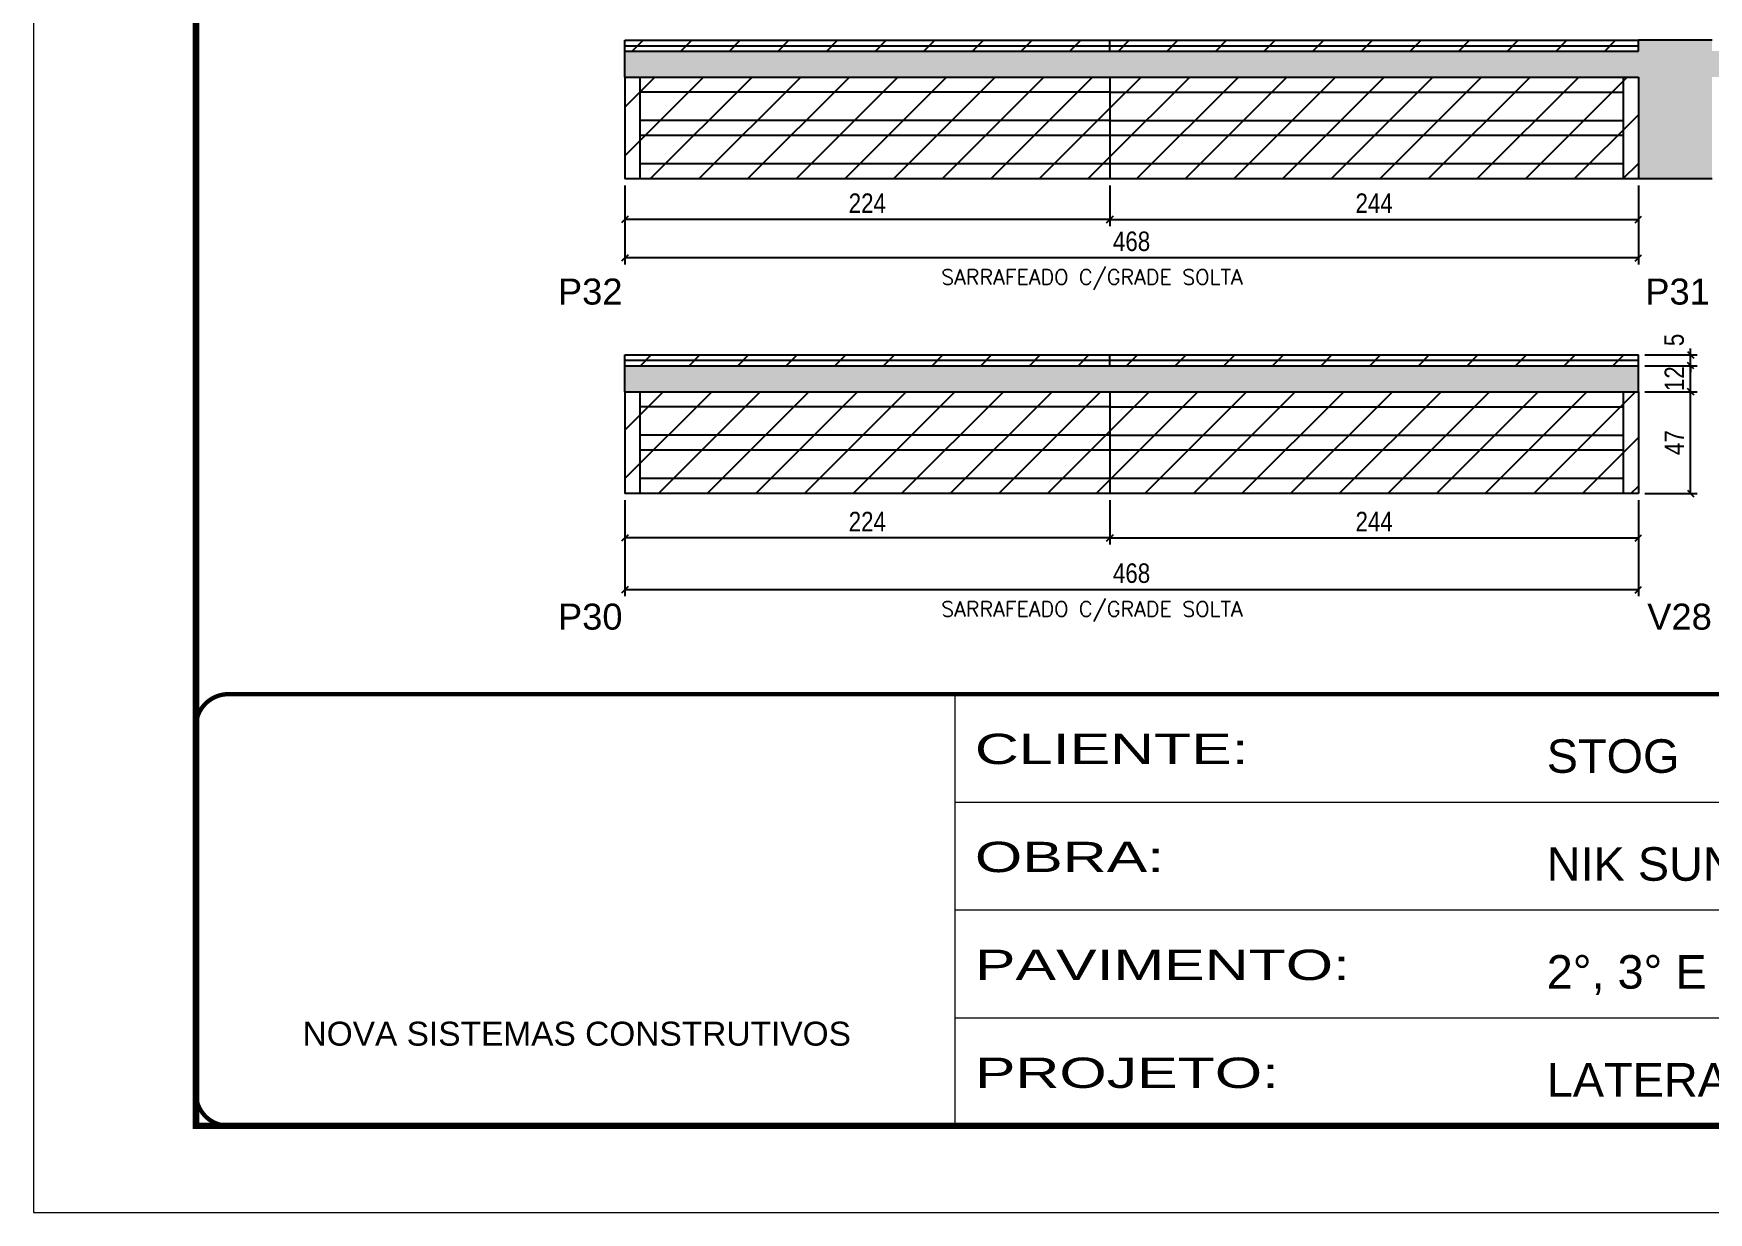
# Model space of a CAD drawing. Extents: x -10448 to -1189, y -11772 to 17235.
# Drawn here: x -7278 to -6505, y 3160 to 3704 of the extents above; entities that cross this region are included whole.
import ezdxf

# ---------------------------------------------------------------- set-up
doc = ezdxf.new("R2010")
doc.units = 0
doc.linetypes.add('CONTINUO', pattern=[0])
doc.linetypes.add('DASHED', pattern=[0.75, 0.5, -0.25])
for name, color, linetype in [('5', 5, 'Continuous'), ('COTA', 241, 'Continuous'), ('Painéis', 200, 'Continuous'), ('Reaproveitamento', 251, 'Continuous'), ('SARR_2.2x7', 40, 'Continuous'), ('SARR_EDITAR', 141, 'Continuous')]:
    doc.layers.add(name, color=color, linetype=linetype)
doc.layers.add('Folhas', color=255, linetype='Continuous', lineweight=9)
doc.layers.add('SARRAFO DE PRESSAO', color=251, linetype='DASHED', lineweight=9)
doc.styles.add('ARIAL', font='arial.ttf')
doc.styles.add('COTA TECNICA-50', font='techl___.ttf', dxfattribs={"height": 9})
doc.styles.add('Romans', font='romans.shx')
doc.styles.get("Standard").update_dxf_attribs({"font": 'arial.ttf'})
doc.styles.add('Tecnologia', font='')
doc.styles.get('Tecnologia').set_extended_font_data('Forgotten Futurist')
doc.dimstyles.new('COTA PAINEL-50', dxfattribs={"dimtxt": 9, "dimasz": 3, "dimexe": 3, "dimexo": 3, "dimgap": 3, "dimtad": 1, "dimdec": 1, "dimzin": 12, "dimdsep": 46, "dimtxsty": 'COTA TECNICA-50', "dimblk1": 'OBLIQUE', "dimblk2": 'OBLIQUE', "dimsah": 1, "dimcen": 0.9, "dimclrd": 4, "dimclre": 4, "dimclrt": 240, "dimadec": 1, "dimazin": 3, "dimtfac": 1, "dimtdec": 1, "dimtmove": 0, "dimatfit": 3, "dimfxl": 1, "dimtolj": 1, "dimtzin": 12, "dimarcsym": 0})
pattern_1 = [(45, (-139469.283, -18426.59), (-11.2253202, 11.2253202), [])]
pattern_2 = [(45, (-139469.283, -18395.978), (-11.2253202, 11.2253202), [])]

# ---------------------------------------------------------------- blocks, each defined once
blk = doc.blocks.new('9999999999')
at = {"color": 30, "linetype": 'CONTINUO'}
for p, q in [((98564.56, 34230.21), (98564.56, 34429.45)), ((98564.56, 34379.64), (99583.98, 34379.64)), ((98564.56, 34329.83), (99487.98, 34329.83)), ((98564.56, 34280.02), (99487.98, 34280.02))]:
    blk.add_line(p, q, dxfattribs=at)
at = {"color": 30, "linetype": 'CONTINUO', "const_width": 2}
blk.add_lwpolyline([(99583.98, 34230.21), (99583.98, 34414.45, 0.414214), (99568.98, 34429.45), (98228.98, 34429.45, 0.414214), (98213.98, 34414.45), (98213.98, 34245.21, 0.414214), (98228.98, 34230.21), (99583.98, 34230.21)], format="xyb", dxfattribs=at)
at = {"layer": 'Folhas'}
blk.add_lwpolyline([(98138.98, 34190.21), (99623.98, 34190.21), (99623.98, 35240.21), (98138.98, 35240.21)], close=True, dxfattribs=at)
at = {"layer": 'Folhas', "color": 30, "const_width": 3}
blk.add_lwpolyline([(98213.98, 34230.21), (99583.98, 34230.21), (99583.98, 35200.21), (98213.98, 35200.21)], close=True, dxfattribs=at)
at = {"color": 7, "linetype": 'Continuous', "ltscale": 5, "style": 'ARIAL'}
for s, height, p in [('STOG', 15.483, (98837.68, 34393.13)), ('NIK SUNSET', 15.483, (98837.68, 34343.32)), ('2°, 3° E PAVIMENTO TIPO', 15.4829, (98837.68, 34293.51)), ('NOVA SISTEMAS CONSTRUTIVOS', 11.0592, (98263.19, 34267.21)), ('LATERAL DE VIGA', 15.4829, (98837.68, 34243.7))]:
    blk.add_text(s, height=height, dxfattribs=at).set_placement(p)
at = {"layer": 'Folhas', "color": 7, "style": 'Tecnologia', "width": 1.5}
for s, p in [('CLIENTE:', (98573.65, 34397.17)), ('OBRA:', (98573.65, 34347.31)), ('PAVIMENTO:', (98573.65, 34297.5)), ('PROJETO:', (98573.65, 34247.69))]:
    blk.add_text(s, height=14, dxfattribs=at).set_placement(p)
blk = doc.blocks.new('_Oblique')
at = {"color": 0, "linetype": 'ByBlock', "lineweight": -2}
blk.add_line((-0.5, -0.5), (0.5, 0.5), dxfattribs=at)
blk = doc.blocks.new('*D773')
at = {"layer": 'COTA', "color": 4, "linetype": 'ByBlock', "lineweight": -2, "transparency": 16777216}
for p, q in [((-7005.28, 3633.96), (-7005.28, 3615.21)), ((-6781.28, 3633.96), (-6781.28, 3615.21)), ((-6781.28, 3618.21), (-7005.28, 3618.21))]:
    blk.add_line(p, q, dxfattribs=at)
at = {"layer": 'Defpoints', "color": 0, "linetype": 'ByBlock', "transparency": 16777216}
for p in [(-7005.28, 3636.96), (-6781.28, 3636.96), (-7005.28, 3618.21)]:
    blk.add_point(p, dxfattribs=at)
at = {"layer": 'COTA', "color": 4, "linetype": 'ByBlock', "lineweight": -2, "transparency": 16777216, "xscale": 3, "yscale": 3, "zscale": 3, "rotation": 180}
blk.add_blockref('_Oblique', (-7005.28, 3618.21), dxfattribs=at)
at = {"layer": 'COTA', "color": 4, "linetype": 'ByBlock', "lineweight": -2, "transparency": 16777216, "xscale": 3, "yscale": 3, "zscale": 3}
blk.add_blockref('_Oblique', (-6781.28, 3618.21), dxfattribs=at)
at = {"layer": 'COTA', "color": 240, "linetype": 'ByBlock', "transparency": 16777216, "insert": (-6893.28, 3625.77), "char_height": 9, "attachment_point": 5, "style": 'COTA TECNICA-50'}
blk.add_mtext('\\A1;224', dxfattribs=at)
blk = doc.blocks.new('*D774')
at = {"layer": 'COTA', "color": 4, "linetype": 'ByBlock', "lineweight": -2, "transparency": 16777216}
for p, q in [((-6781.28, 3633.96), (-6781.28, 3615.21)), ((-6537.28, 3633.96), (-6537.28, 3615.21)), ((-6781.28, 3618.21), (-6537.28, 3618.21))]:
    blk.add_line(p, q, dxfattribs=at)
at = {"layer": 'Defpoints', "color": 0, "linetype": 'ByBlock', "transparency": 16777216}
for p in [(-6781.28, 3636.96), (-6537.28, 3636.96), (-6537.28, 3618.21)]:
    blk.add_point(p, dxfattribs=at)
at = {"layer": 'COTA', "color": 4, "linetype": 'ByBlock', "lineweight": -2, "transparency": 16777216, "xscale": 3, "yscale": 3, "zscale": 3, "rotation": 180}
blk.add_blockref('_Oblique', (-6781.28, 3618.21), dxfattribs=at)
at = {"layer": 'COTA', "color": 4, "linetype": 'ByBlock', "lineweight": -2, "transparency": 16777216, "xscale": 3, "yscale": 3, "zscale": 3}
blk.add_blockref('_Oblique', (-6537.28, 3618.21), dxfattribs=at)
at = {"layer": 'COTA', "color": 240, "linetype": 'ByBlock', "transparency": 16777216, "insert": (-6659.28, 3625.77), "char_height": 9, "attachment_point": 5, "style": 'COTA TECNICA-50'}
blk.add_mtext('\\A1;244', dxfattribs=at)
blk = doc.blocks.new('*D1849')
at = {"layer": 'COTA', "color": 4, "linetype": 'ByBlock', "lineweight": -2, "transparency": 16777216}
for p, q in [((-7005.28, 3633.96), (-7005.28, 3597.49)), ((-6537.28, 3633.96), (-6537.28, 3597.49)), ((-6537.28, 3600.49), (-7005.28, 3600.49))]:
    blk.add_line(p, q, dxfattribs=at)
at = {"layer": 'Defpoints', "color": 0, "linetype": 'ByBlock', "transparency": 16777216}
for p in [(-7005.28, 3636.96), (-6537.28, 3636.96), (-7005.28, 3600.49)]:
    blk.add_point(p, dxfattribs=at)
at = {"layer": 'COTA', "color": 4, "linetype": 'ByBlock', "lineweight": -2, "transparency": 16777216, "xscale": 3, "yscale": 3, "zscale": 3, "rotation": 180}
blk.add_blockref('_Oblique', (-7005.28, 3600.49), dxfattribs=at)
at = {"layer": 'COTA', "color": 4, "linetype": 'ByBlock', "lineweight": -2, "transparency": 16777216, "xscale": 3, "yscale": 3, "zscale": 3}
blk.add_blockref('_Oblique', (-6537.28, 3600.49), dxfattribs=at)
at = {"layer": 'COTA', "color": 240, "linetype": 'ByBlock', "transparency": 16777216, "insert": (-6771.28, 3608.11), "char_height": 9, "attachment_point": 5, "style": 'COTA TECNICA-50'}
blk.add_mtext('\\A1;468', dxfattribs=at)
blk = doc.blocks.new('*D778')
at = {"layer": 'COTA', "color": 4, "linetype": 'ByBlock', "lineweight": -2, "transparency": 16777216}
for p, q in [((-7005.28, 3488.75), (-7005.28, 3468.24)), ((-6781.28, 3488.75), (-6781.28, 3468.24)), ((-6781.28, 3471.24), (-7005.28, 3471.24))]:
    blk.add_line(p, q, dxfattribs=at)
at = {"layer": 'Defpoints', "color": 0, "linetype": 'ByBlock', "transparency": 16777216}
for p in [(-7005.28, 3491.75), (-6781.28, 3491.75), (-7005.28, 3471.24)]:
    blk.add_point(p, dxfattribs=at)
at = {"layer": 'COTA', "color": 4, "linetype": 'ByBlock', "lineweight": -2, "transparency": 16777216, "xscale": 3, "yscale": 3, "zscale": 3, "rotation": 180}
blk.add_blockref('_Oblique', (-7005.28, 3471.24), dxfattribs=at)
at = {"layer": 'COTA', "color": 4, "linetype": 'ByBlock', "lineweight": -2, "transparency": 16777216, "xscale": 3, "yscale": 3, "zscale": 3}
blk.add_blockref('_Oblique', (-6781.28, 3471.24), dxfattribs=at)
at = {"layer": 'COTA', "color": 240, "linetype": 'ByBlock', "transparency": 16777216, "insert": (-6893.28, 3478.81), "char_height": 9, "attachment_point": 5, "style": 'COTA TECNICA-50'}
blk.add_mtext('\\A1;224', dxfattribs=at)
blk = doc.blocks.new('*D779')
at = {"layer": 'COTA', "color": 4, "linetype": 'ByBlock', "lineweight": -2, "transparency": 16777216}
for p, q in [((-6781.28, 3488.75), (-6781.28, 3468.24)), ((-6537.28, 3488.75), (-6537.28, 3468.24)), ((-6781.28, 3471.24), (-6537.28, 3471.24))]:
    blk.add_line(p, q, dxfattribs=at)
at = {"layer": 'Defpoints', "color": 0, "linetype": 'ByBlock', "transparency": 16777216}
for p in [(-6781.28, 3491.75), (-6537.28, 3491.75), (-6537.28, 3471.24)]:
    blk.add_point(p, dxfattribs=at)
at = {"layer": 'COTA', "color": 4, "linetype": 'ByBlock', "lineweight": -2, "transparency": 16777216, "xscale": 3, "yscale": 3, "zscale": 3, "rotation": 180}
blk.add_blockref('_Oblique', (-6781.28, 3471.24), dxfattribs=at)
at = {"layer": 'COTA', "color": 4, "linetype": 'ByBlock', "lineweight": -2, "transparency": 16777216, "xscale": 3, "yscale": 3, "zscale": 3}
blk.add_blockref('_Oblique', (-6537.28, 3471.24), dxfattribs=at)
at = {"layer": 'COTA', "color": 240, "linetype": 'ByBlock', "transparency": 16777216, "insert": (-6659.28, 3478.81), "char_height": 9, "attachment_point": 5, "style": 'COTA TECNICA-50'}
blk.add_mtext('\\A1;244', dxfattribs=at)
blk = doc.blocks.new('*D1850')
at = {"layer": 'COTA', "color": 4, "linetype": 'ByBlock', "lineweight": -2, "transparency": 16777216}
for p, q in [((-7005.28, 3488.75), (-7005.28, 3444.32)), ((-6537.28, 3488.75), (-6537.28, 3444.32)), ((-6537.28, 3447.32), (-7005.28, 3447.32))]:
    blk.add_line(p, q, dxfattribs=at)
at = {"layer": 'Defpoints', "color": 0, "linetype": 'ByBlock', "transparency": 16777216}
for p in [(-7005.28, 3491.75), (-6537.28, 3491.75), (-7005.28, 3447.32)]:
    blk.add_point(p, dxfattribs=at)
at = {"layer": 'COTA', "color": 4, "linetype": 'ByBlock', "lineweight": -2, "transparency": 16777216, "xscale": 3, "yscale": 3, "zscale": 3, "rotation": 180}
blk.add_blockref('_Oblique', (-7005.28, 3447.32), dxfattribs=at)
at = {"layer": 'COTA', "color": 4, "linetype": 'ByBlock', "lineweight": -2, "transparency": 16777216, "xscale": 3, "yscale": 3, "zscale": 3}
blk.add_blockref('_Oblique', (-6537.28, 3447.32), dxfattribs=at)
at = {"layer": 'COTA', "color": 240, "linetype": 'ByBlock', "transparency": 16777216, "insert": (-6771.28, 3454.93), "char_height": 9, "attachment_point": 5, "style": 'COTA TECNICA-50'}
blk.add_mtext('\\A1;468', dxfattribs=at)
blk = doc.blocks.new('*D780')
at = {"layer": 'COTA', "color": 4, "linetype": 'ByBlock', "lineweight": -2, "transparency": 16777216}
for p, q in [((-6534.28, 3538.75), (-6510.13, 3538.75)), ((-6513.13, 3491.75), (-6513.13, 3538.75)), ((-6534.28, 3491.75), (-6510.13, 3491.75))]:
    blk.add_line(p, q, dxfattribs=at)
at = {"layer": 'Defpoints', "color": 0, "linetype": 'ByBlock', "transparency": 16777216}
for p in [(-6537.28, 3538.75), (-6513.13, 3538.75), (-6537.28, 3491.75)]:
    blk.add_point(p, dxfattribs=at)
at = {"layer": 'COTA', "color": 4, "linetype": 'ByBlock', "lineweight": -2, "transparency": 16777216, "xscale": 3, "yscale": 3, "zscale": 3}
for p, rotation in [((-6513.13, 3538.75), 90), ((-6513.13, 3491.75), 270)]:
    blk.add_blockref('_Oblique', p, dxfattribs=dict(at, rotation=rotation))
at = {"layer": 'COTA', "color": 240, "linetype": 'ByBlock', "transparency": 16777216, "insert": (-6520.69, 3515.25), "char_height": 9, "attachment_point": 5, "rotation": 90, "style": 'COTA TECNICA-50'}
blk.add_mtext('\\A1;47', dxfattribs=at)
blk = doc.blocks.new('*D781')
at = {"layer": 'COTA', "color": 4, "linetype": 'ByBlock', "lineweight": -2, "transparency": 16777216}
for p, q in [((-6534.28, 3550.75), (-6510.13, 3550.75)), ((-6513.13, 3538.75), (-6513.13, 3550.75)), ((-6534.28, 3538.75), (-6510.13, 3538.75))]:
    blk.add_line(p, q, dxfattribs=at)
at = {"layer": 'Defpoints', "color": 0, "linetype": 'ByBlock', "transparency": 16777216}
for p in [(-6537.28, 3550.75), (-6513.13, 3550.75), (-6537.28, 3538.75)]:
    blk.add_point(p, dxfattribs=at)
at = {"layer": 'COTA', "color": 4, "linetype": 'ByBlock', "lineweight": -2, "transparency": 16777216, "xscale": 3, "yscale": 3, "zscale": 3}
for p, rotation in [((-6513.13, 3550.75), 90), ((-6513.13, 3538.75), 270)]:
    blk.add_blockref('_Oblique', p, dxfattribs=dict(at, rotation=rotation))
at = {"layer": 'COTA', "color": 240, "linetype": 'ByBlock', "transparency": 16777216, "insert": (-6520.68, 3544.75), "char_height": 9, "attachment_point": 5, "rotation": 90, "style": 'COTA TECNICA-50'}
blk.add_mtext('\\A1;12', dxfattribs=at)
blk = doc.blocks.new('*D782')
at = {"layer": 'COTA', "color": 4, "linetype": 'ByBlock', "lineweight": -2, "transparency": 16777216}
for p, q in [((-6513.13, 3555.75), (-6513.13, 3558.75)), ((-6534.28, 3555.75), (-6510.13, 3555.75)), ((-6534.28, 3550.75), (-6510.13, 3550.75)), ((-6513.13, 3550.75), (-6513.13, 3555.75)), ((-6513.13, 3550.75), (-6513.13, 3547.75))]:
    blk.add_line(p, q, dxfattribs=at)
at = {"layer": 'Defpoints', "color": 0, "linetype": 'ByBlock', "transparency": 16777216}
for p in [(-6537.28, 3555.75), (-6537.28, 3550.75), (-6513.13, 3555.75)]:
    blk.add_point(p, dxfattribs=at)
at = {"layer": 'COTA', "color": 4, "linetype": 'ByBlock', "lineweight": -2, "transparency": 16777216, "xscale": 3, "yscale": 3, "zscale": 3}
for p, rotation in [((-6513.13, 3555.75), 270), ((-6513.13, 3550.75), 90)]:
    blk.add_blockref('_Oblique', p, dxfattribs=dict(at, rotation=rotation))
at = {"layer": 'COTA', "color": 240, "linetype": 'ByBlock', "transparency": 16777216, "insert": (-6520.72, 3562.64), "char_height": 9, "attachment_point": 5, "rotation": 90, "style": 'COTA TECNICA-50'}
blk.add_mtext('\\A1;5', dxfattribs=at)

msp = doc.modelspace()

# ---------------------------------------------------------------- hatches: boundary and pattern name
at = {"layer": 'COTA', "linetype": 'ByBlock'}
h = msp.add_hatch(dxfattribs=at)
h.set_pattern_fill('AR-CONC', color=256, scale=0.03)
h.set_pattern_definition([(50, (-137969.4144, -29141.151), (5.46554007, -0.47817257), [0.5715, -6.2865]), (355, (-137969.4144, -29141.151), (-1.05730264, 5.73170536), [0.4572, -5.02921753]), (100.4514447, (-137968.959, -29141.191), (4.40823741, 5.25353256), [0.48570026, -5.34270734]), (46.1842, (-137969.4144, -29139.627), (8.13237123, -1.26126984), [0.85725, -9.42975]), (96.6355576, (-137968.737, -29139.732), (7.122124, 7.42278374), [0.7285507, -8.01406824]), (351.184151, (-137969.414, -29139.627), (7.122124, 7.42278374), [0.685799, -7.54379196]), (21, (-137968.6524, -29140.008), (4.54843174, -3.06795595), [0.5715, -6.2865]), (326, (-137968.6524, -29140.008), (1.85406085, 5.52563898), [0.4572, -5.0292]), (71.451445, (-137968.2734, -29140.2636), (6.40249258, 2.45768307), [0.48570026, -5.34269813]), (37.5, (-137969.4144, -29141.151), (0.092658098, 2.536651166), [0, -4.96824, 0, -5.1054, 0, -5.04825]), (7.5, (-137969.4144, -29141.151), (2.004589875, 3.005417245), [0, -2.91084, 0, -4.85394, 0, -1.92405]), (327.5, (-137971.1137, -29141.151), (4.067717855, -0.17186232), [0, -1.905, 0, -5.9436, 0, -7.8867]), (317.5, (-137971.8757, -29141.151), (4.44387544, 0.76279473), [0, -2.4765, 0, -3.94716, 0, -5.6007])])
h.paths.add_polyline_path([(-6537.28, 3683.96), (-7005.28, 3683.96), (-7005.28, 3695.96), (-6537.28, 3695.96), (-6537.28, 3700.96), (-6503.22, 3700.96), (-6503.22, 3695.96), (-6038.72, 3695.96), (-6038.72, 3683.96), (-6503.22, 3683.96), (-6503.22, 3636.96), (-6537.28, 3636.96)])
h = msp.add_hatch(dxfattribs=at)
h.set_pattern_fill('AR-CONC', color=256, scale=0.03)
h.set_pattern_definition([(50, (-141408.4658, -30105.335), (5.46554007, -0.47817257), [0.5715, -6.2865]), (355, (-141408.466, -30105.335), (-1.05730264, 5.73170536), [0.4572, -5.02921753]), (100.4514447, (-141408.0103, -30105.3747), (4.40823741, 5.25353256), [0.48570026, -5.34270734]), (46.1842, (-141408.466, -30103.811), (8.13237123, -1.26126984), [0.85725, -9.42975]), (96.6355576, (-141407.788, -30103.916), (7.122124, 7.42278374), [0.7285507, -8.01406824]), (351.184151, (-141408.466, -30103.811), (7.122124, 7.42278374), [0.685799, -7.54379196]), (21, (-141407.7038, -30104.192), (4.54843174, -3.06795595), [0.5715, -6.2865]), (326, (-141407.704, -30104.192), (1.85406085, 5.52563898), [0.4572, -5.0292]), (71.451445, (-141407.3247, -30104.4475), (6.40249258, 2.45768307), [0.48570026, -5.34269813]), (37.5, (-141408.4658, -30105.3348), (0.092658098, 2.536651166), [0, -4.96824, 0, -5.1054, 0, -5.04825]), (7.5, (-141408.4658, -30105.3348), (2.004589875, 3.005417245), [0, -2.91084, 0, -4.85394, 0, -1.92405]), (327.5, (-141410.165, -30105.3348), (4.067717855, -0.17186232), [0, -1.905, 0, -5.9436, 0, -7.8867]), (317.5, (-141410.927, -30105.335), (4.44387544, 0.76279473), [0, -2.4765, 0, -3.94716, 0, -5.6007])])
h.paths.add_polyline_path([(-6537.28, 3538.75), (-6537.28, 3550.75), (-7005.28, 3550.75), (-7005.28, 3538.75)])
at = {"layer": 'Reaproveitamento', "linetype": 'ByBlock'}
h = msp.add_hatch(dxfattribs=at)
h.set_pattern_fill('ANSI31', color=256, scale=5)
h.set_pattern_definition(pattern_1)
h.paths.add_polyline_path([(-6781.28, 3695.96), (-6781.28, 3700.96), (-7005.28, 3700.96), (-7005.28, 3695.96)])
h = msp.add_hatch(dxfattribs=at)
h.set_pattern_fill('ANSI31', color=256, scale=5)
h.set_pattern_definition(pattern_1)
h.paths.add_polyline_path([(-6537.28, 3695.96), (-6537.28, 3700.96), (-6781.28, 3700.96), (-6781.28, 3695.96)])
h = msp.add_hatch(dxfattribs=at)
h.set_pattern_fill('ANSI31', color=256, scale=5)
h.set_pattern_definition(pattern_1)
h.paths.add_polyline_path([(-7005.28, 3683.96), (-7005.28, 3636.96), (-6781.28, 3636.96), (-6781.28, 3683.96)])
h = msp.add_hatch(dxfattribs=at)
h.set_pattern_fill('ANSI31', color=256, scale=5)
h.set_pattern_definition(pattern_1)
h.paths.add_polyline_path([(-6781.28, 3683.96), (-6781.28, 3636.96), (-6537.28, 3636.96), (-6537.28, 3683.96)])
h = msp.add_hatch(dxfattribs=at)
h.set_pattern_fill('ANSI31', color=256, scale=5)
h.set_pattern_definition(pattern_2)
h.paths.add_polyline_path([(-7005.28, 3555.75), (-7005.28, 3550.75), (-6781.28, 3550.75), (-6781.28, 3555.75)])
h = msp.add_hatch(dxfattribs=at)
h.set_pattern_fill('ANSI31', color=256, scale=5)
h.set_pattern_definition(pattern_2)
h.paths.add_polyline_path([(-6537.28, 3550.75), (-6537.28, 3555.75), (-6781.28, 3555.75), (-6781.28, 3550.75)])
h = msp.add_hatch(dxfattribs=at)
h.set_pattern_fill('ANSI31', color=256, scale=5)
h.set_pattern_definition(pattern_2)
h.paths.add_polyline_path([(-7005.28, 3538.75), (-7005.28, 3491.75), (-6781.28, 3491.75), (-6781.28, 3538.75)])
h = msp.add_hatch(dxfattribs=at)
h.set_pattern_fill('ANSI31', color=256, scale=5)
h.set_pattern_definition(pattern_2)
h.paths.add_polyline_path([(-6781.28, 3538.75), (-6781.28, 3491.75), (-6537.28, 3491.75), (-6537.28, 3538.75)])

# ---------------------------------------------------------------- linework, layer by layer
at = {"layer": 'COTA', "linetype": 'ByBlock'}
for p, q in [((-6503.22, 3700.96), (-6537.28, 3700.96)), ((-7005.28, 3683.96), (-7005.28, 3695.96)), ((-6503.22, 3636.96), (-6537.28, 3636.96)), ((-7005.28, 3538.75), (-7005.28, 3550.75)), ((-6537.28, 3538.75), (-6537.28, 3550.75))]:
    msp.add_line(p, q, dxfattribs=at)
at = {"layer": 'Painéis', "linetype": 'Continuous'}
for p, q in [((-7005.28, 3695.96), (-7005.28, 3700.96)), ((-6781.28, 3695.96), (-6781.28, 3700.96)), ((-6537.28, 3695.96), (-6537.28, 3700.96)), ((-7005.28, 3683.96), (-7005.28, 3636.96)), ((-6781.28, 3683.96), (-6781.28, 3636.96)), ((-6537.28, 3683.96), (-6537.28, 3636.96)), ((-7005.28, 3550.75), (-7005.28, 3555.75)), ((-6781.28, 3550.75), (-6781.28, 3555.75)), ((-6537.28, 3550.75), (-6537.28, 3555.75)), ((-7005.28, 3538.75), (-7005.28, 3491.75)), ((-6781.28, 3538.75), (-6781.28, 3491.75)), ((-6537.28, 3538.75), (-6537.28, 3491.75))]:
    msp.add_line(p, q, dxfattribs=at)
for points in [[(-7005.28, 3700.96), (-6537.28, 3700.96)], [(-7005.28, 3695.96), (-6537.28, 3695.96)], [(-7005.28, 3683.96), (-6537.28, 3683.96)], [(-6537.28, 3636.96), (-7005.28, 3636.96)], [(-7005.28, 3555.75), (-6537.28, 3555.75)], [(-7005.28, 3550.75), (-6537.28, 3550.75)], [(-7005.28, 3538.75), (-6537.28, 3538.75)], [(-6537.28, 3491.75), (-7005.28, 3491.75)]]:
    msp.add_lwpolyline(points, dxfattribs=at)
at = {"layer": 'SARR_2.2x7', "linetype": 'Continuous'}
for p, q in [((-6998.28, 3683.96), (-6998.28, 3636.96)), ((-6544.28, 3683.96), (-6544.28, 3636.96)), ((-6781.28, 3676.96), (-6998.28, 3676.96)), ((-6781.28, 3663.96), (-6998.28, 3663.96)), ((-6781.28, 3656.96), (-6998.28, 3656.96)), ((-6781.28, 3643.96), (-6998.28, 3643.96)), ((-6998.28, 3538.75), (-6998.28, 3491.75)), ((-6544.28, 3538.75), (-6544.28, 3491.75)), ((-6781.28, 3531.75), (-6998.28, 3531.75)), ((-6781.28, 3518.75), (-6998.28, 3518.75)), ((-6781.28, 3511.75), (-6998.28, 3511.75)), ((-6781.28, 3498.75), (-6998.28, 3498.75))]:
    msp.add_line(p, q, dxfattribs=at)
for points in [[(-6781.28, 3676.96), (-6544.28, 3676.96)], [(-6781.28, 3663.96), (-6544.28, 3663.96)], [(-6544.28, 3656.96), (-6781.28, 3656.96)], [(-6544.28, 3643.96), (-6781.28, 3643.96)], [(-6781.28, 3531.75), (-6544.28, 3531.75)], [(-6781.28, 3518.75), (-6544.28, 3518.75)], [(-6544.28, 3511.75), (-6781.28, 3511.75)], [(-6544.28, 3498.75), (-6781.28, 3498.75)]]:
    msp.add_lwpolyline(points, dxfattribs=at)
at = {"layer": 'SARR_EDITAR', "linetype": 'Continuous'}
for points in [[(-7005.28, 3698.46), (-6537.28, 3698.46)], [(-7005.28, 3553.25), (-6537.28, 3553.25)]]:
    msp.add_lwpolyline(points, dxfattribs=at)

# ---------------------------------------------------------------- block references
at = {"layer": 'SARRAFO DE PRESSAO', "color": 6, "linetype": 'ByBlock'}
msp.add_blockref('9999999999', (-105417.26, -31030.3), dxfattribs=at)

# ---------------------------------------------------------------- texts
at = {"layer": '5', "linetype": 'Continuous'}
for s, p in [('P32', (-7036.14, 3578.97)), ('P31', (-6534.08, 3578.97)), ('P30', (-7036.14, 3428.93)), ('V28', (-6533.18, 3428.93))]:
    msp.add_text(s, height=12, rotation=359.99996, dxfattribs=at).set_placement(p)
at = {"layer": 'Painéis', "color": 1, "char_height": 7, "attachment_point": 5, "style": 'Romans'}
for insert in [(-6789.57, 3590.49), (-6789.57, 3437.32)]:
    msp.add_mtext('\\A1;SARRAFEADO C/GRADE SOLTA', dxfattribs=dict(at, insert=insert))

# ---------------------------------------------------------------- dimensions: what is measured, and where the dimension line sits
at = {"layer": 'COTA', "linetype": 'ByBlock'}
for base, p1, p2, picture, middle in [((-7005.28, 3618.21), (-6781.28, 3636.96), (-7005.28, 3636.96), '*D773', (-6893.28, 3625.77)), ((-7005.28, 3600.49), (-6537.28, 3636.96), (-7005.28, 3636.96), '*D1849', (-6771.28, 3608.11)), ((-7005.28, 3471.24), (-6781.28, 3491.75), (-7005.28, 3491.75), '*D778', (-6893.28, 3478.81)), ((-7005.28, 3447.32), (-6537.28, 3491.75), (-7005.28, 3491.75), '*D1850', (-6771.28, 3454.93))]:
    dim = msp.add_linear_dim(base=base, p1=p1, p2=p2, angle=180, dimstyle='COTA PAINEL-50', override={"dimarcsym": 1}, dxfattribs=at)
    dim.commit()
    dim.dimension.update_dxf_attribs({"geometry": picture, "text_midpoint": middle})
for base, p1, p2, angle, override, picture, middle in [((-6537.28, 3618.21), (-6781.28, 3636.96), (-6537.28, 3636.96), 180, {"dimarcsym": 1}, '*D774', (-6659.28, 3618.21)), ((-6513.13, 3555.75), (-6537.28, 3550.75), (-6537.28, 3555.75), 90, {"dimtmove": 1}, '*D782', (-6513.13, 3562.64)), ((-6513.13, 3550.75), (-6537.28, 3538.75), (-6537.28, 3550.75), 90, {"dimtmove": 1}, '*D781', (-6513.13, 3544.75)), ((-6537.28, 3471.24), (-6781.28, 3491.75), (-6537.28, 3491.75), 180, {"dimarcsym": 1}, '*D779', (-6659.28, 3471.24))]:
    dim = msp.add_linear_dim(base=base, p1=p1, p2=p2, angle=angle, dimstyle='COTA PAINEL-50', override=override, dxfattribs=at)
    dim.commit()
    dim.dimension.update_dxf_attribs({"geometry": picture, "text_midpoint": middle, "dimtype": 160})
dim = msp.add_linear_dim(base=(-6513.13, 3538.75), p1=(-6537.28, 3491.75), p2=(-6537.28, 3538.75), angle=90, dimstyle='COTA PAINEL-50', dxfattribs=at)
dim.commit()
dim.dimension.update_dxf_attribs({"geometry": '*D780', "text_midpoint": (-6520.69, 3515.25)})

doc.saveas('drawing.dxf')
